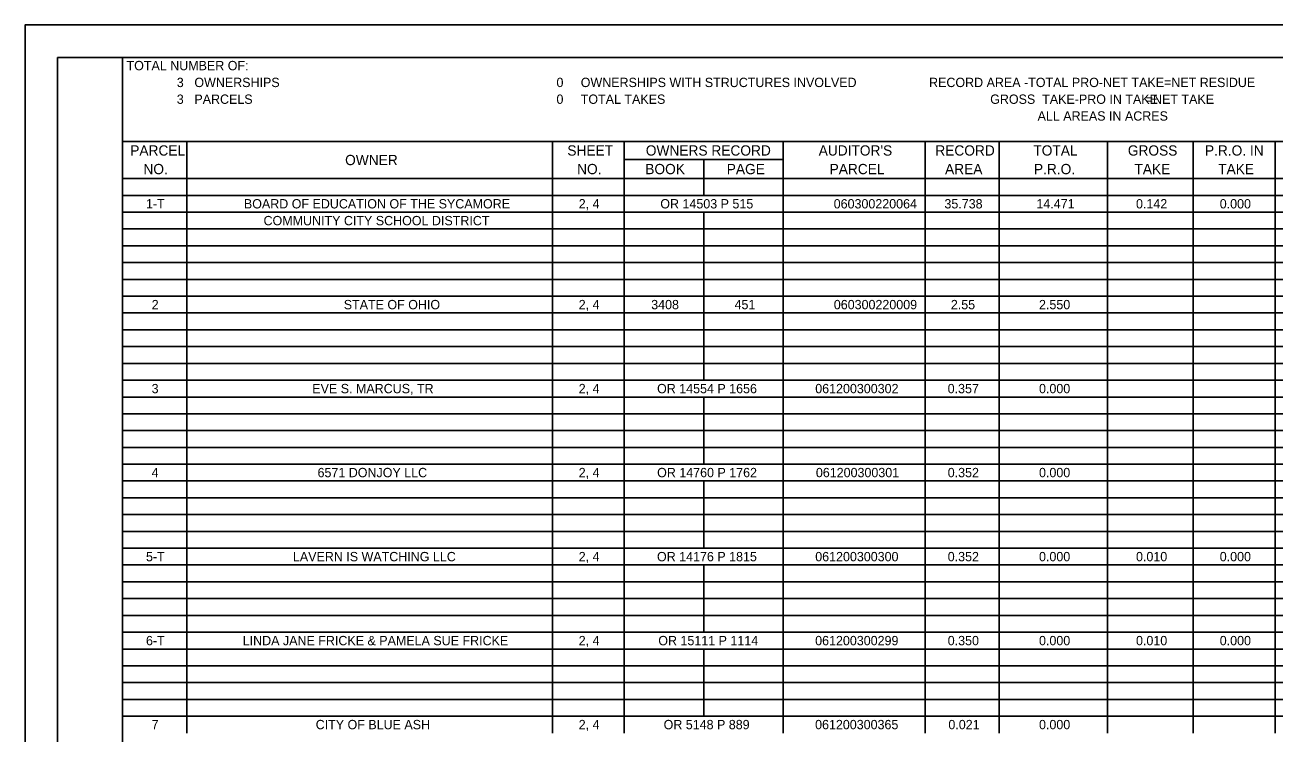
# Model space of a CAD drawing. Extents: x -47.6 to 34, y -0.4 to 22.
# Drawn here: x 0 to 19.23, y 11.11 to 22 of the extents above; entities that cross this region are included whole.
import ezdxf

# ---------------------------------------------------------------- set-up
doc = ezdxf.new("R2010")
doc.units = 0
for name, color, linetype in [('SH_Border', 7, 'Continuous'), ('SH_Cut_Line', 7, 'Continuous'), ('SH_Text', 7, 'Continuous')]:
    doc.layers.add(name, color=color, linetype=linetype)

msp = doc.modelspace()

# ---------------------------------------------------------------- linework, layer by layer
at = {"layer": 'SH_Border'}
for points in [[(0.5, 21.5), (1.5, 21.5), (1.5, 0.5), (0.5, 0.5)], [(1.5, 21.5), (33.5, 21.5), (33.5, 0.5), (1.5, 0.5)]]:
    msp.add_lwpolyline(points, close=True, dxfattribs=at)
at = {"layer": 'SH_Cut_Line'}
msp.add_lwpolyline([(0, 0), (34, 0), (34, 22), (0, 22)], close=True, dxfattribs=at)
at = {"layer": 'SH_Text'}
for p, q in [((1.5, 20.208), (9.218, 20.208)), ((1.5, 20.208), (1.5, 19.931)), ((2.489, 20.208), (2.489, 19.931)), ((8.113, 20.208), (8.113, 19.931)), ((9.218, 20.208), (10.439, 20.208)), ((9.218, 20.208), (9.218, 19.931)), ((10.439, 20.208), (11.66, 20.208)), ((11.66, 20.208), (16.651, 20.208)), ((11.66, 20.208), (11.66, 19.931)), ((13.844, 20.208), (13.844, 19.931)), ((14.984, 20.208), (14.984, 19.931)), ((16.651, 20.208), (17.97, 20.208)), ((16.651, 20.208), (16.651, 19.931)), ((17.97, 20.208), (19.227, 20.208)), ((17.97, 20.208), (17.97, 19.931)), ((19.227, 20.208), (21.392, 20.208)), ((19.227, 20.208), (19.227, 19.931)), ((1.5, 19.931), (1.5, 19.637)), ((2.489, 19.931), (2.489, 19.637)), ((8.113, 19.931), (8.113, 19.637)), ((9.218, 19.931), (10.439, 19.931)), ((9.218, 19.931), (9.218, 19.637)), ((10.439, 19.931), (11.66, 19.931)), ((10.439, 19.931), (10.439, 19.637)), ((11.66, 19.931), (11.66, 19.637)), ((13.844, 19.931), (13.844, 19.637)), ((14.984, 19.931), (14.984, 19.637)), ((16.651, 19.931), (16.651, 19.637)), ((17.97, 19.931), (17.97, 19.637)), ((19.227, 19.931), (19.227, 19.637)), ((1.5, 19.637), (9.218, 19.637)), ((1.5, 19.637), (1.5, 18.862)), ((2.489, 19.637), (2.489, 18.862)), ((8.113, 19.637), (8.113, 18.862)), ((9.218, 19.637), (10.439, 19.637)), ((9.218, 19.637), (9.218, 18.862)), ((10.439, 19.637), (11.66, 19.637)), ((10.439, 19.637), (10.439, 19.379)), ((11.66, 19.637), (16.651, 19.637)), ((11.66, 19.637), (11.66, 18.862)), ((13.844, 19.637), (13.844, 18.862)), ((14.984, 19.637), (14.984, 18.862)), ((16.651, 19.637), (17.97, 19.637)), ((16.651, 19.637), (16.651, 18.862)), ((17.97, 19.637), (19.227, 19.637)), ((17.97, 19.637), (17.97, 18.862)), ((19.227, 19.637), (21.392, 19.637)), ((19.227, 19.637), (19.227, 18.862)), ((1.5, 19.379), (9.218, 19.379)), ((9.218, 19.379), (10.439, 19.379)), ((10.439, 19.379), (11.66, 19.379)), ((11.66, 19.379), (16.651, 19.379)), ((16.651, 19.379), (17.97, 19.379)), ((17.97, 19.379), (19.227, 19.379)), ((19.227, 19.379), (21.392, 19.379)), ((1.5, 19.12), (9.218, 19.12)), ((9.218, 19.12), (10.439, 19.12)), ((10.439, 19.12), (11.66, 19.12)), ((10.439, 19.12), (10.439, 18.862)), ((11.66, 19.12), (16.651, 19.12)), ((16.651, 19.12), (17.97, 19.12)), ((17.97, 19.12), (19.227, 19.12)), ((19.227, 19.12), (21.392, 19.12)), ((1.5, 18.862), (9.218, 18.862)), ((1.5, 18.862), (1.5, 18.087)), ((2.489, 18.862), (2.489, 18.087)), ((8.113, 18.862), (8.113, 18.087)), ((9.218, 18.862), (10.439, 18.862)), ((9.218, 18.862), (9.218, 18.087)), ((10.439, 18.862), (11.66, 18.862)), ((10.439, 18.862), (10.439, 18.087)), ((11.66, 18.862), (16.651, 18.862)), ((11.66, 18.862), (11.66, 18.087)), ((13.844, 18.862), (13.844, 18.087)), ((14.984, 18.862), (14.984, 18.087)), ((16.651, 18.862), (17.97, 18.862)), ((16.651, 18.862), (16.651, 18.087)), ((17.97, 18.862), (19.227, 18.862)), ((17.97, 18.862), (17.97, 18.087)), ((19.227, 18.862), (21.392, 18.862)), ((19.227, 18.862), (19.227, 18.087)), ((1.5, 18.603), (9.218, 18.603)), ((9.218, 18.603), (10.439, 18.603)), ((10.439, 18.603), (11.66, 18.603)), ((11.66, 18.603), (16.651, 18.603)), ((16.651, 18.603), (17.97, 18.603)), ((17.97, 18.603), (19.227, 18.603)), ((19.227, 18.603), (21.392, 18.603)), ((1.5, 18.345), (9.218, 18.345)), ((9.218, 18.345), (10.439, 18.345)), ((10.439, 18.345), (11.66, 18.345)), ((11.66, 18.345), (16.651, 18.345)), ((16.651, 18.345), (17.97, 18.345)), ((17.97, 18.345), (19.227, 18.345)), ((19.227, 18.345), (21.392, 18.345)), ((1.5, 18.087), (9.218, 18.087)), ((1.5, 18.087), (1.5, 17.828)), ((2.489, 18.087), (2.489, 17.828)), ((8.113, 18.087), (8.113, 17.828)), ((9.218, 18.087), (10.439, 18.087)), ((9.218, 18.087), (9.218, 17.828)), ((10.439, 18.087), (11.66, 18.087)), ((10.439, 18.087), (10.439, 17.828)), ((11.66, 18.087), (16.651, 18.087)), ((11.66, 18.087), (11.66, 17.828)), ((13.844, 18.087), (13.844, 17.828)), ((14.984, 18.087), (14.984, 17.828)), ((16.651, 18.087), (17.97, 18.087)), ((16.651, 18.087), (16.651, 17.828)), ((17.97, 18.087), (19.227, 18.087)), ((17.97, 18.087), (17.97, 17.828)), ((19.227, 18.087), (21.392, 18.087)), ((19.227, 18.087), (19.227, 17.828)), ((1.5, 17.828), (9.218, 17.828)), ((1.5, 17.828), (1.5, 17.57)), ((2.489, 17.828), (2.489, 17.57)), ((8.113, 17.828), (8.113, 17.57)), ((9.218, 17.828), (10.439, 17.828)), ((9.218, 17.828), (9.218, 17.57)), ((10.439, 17.828), (11.66, 17.828)), ((10.439, 17.828), (10.439, 17.57)), ((11.66, 17.828), (16.651, 17.828)), ((11.66, 17.828), (11.66, 17.57)), ((13.844, 17.828), (13.844, 17.57)), ((14.984, 17.828), (14.984, 17.57)), ((16.651, 17.828), (17.97, 17.828)), ((16.651, 17.828), (16.651, 17.57)), ((17.97, 17.828), (19.227, 17.828)), ((17.97, 17.828), (17.97, 17.57)), ((19.227, 17.828), (21.392, 17.828)), ((19.227, 17.828), (19.227, 17.57)), ((1.5, 17.57), (9.218, 17.57)), ((1.5, 17.57), (1.5, 17.311)), ((2.489, 17.57), (2.489, 17.311)), ((8.113, 17.57), (8.113, 17.311)), ((9.218, 17.57), (10.439, 17.57)), ((9.218, 17.57), (9.218, 17.311)), ((10.439, 17.57), (11.66, 17.57)), ((10.439, 17.57), (10.439, 17.311)), ((11.66, 17.57), (16.651, 17.57)), ((11.66, 17.57), (11.66, 17.311)), ((13.844, 17.57), (13.844, 17.311)), ((14.984, 17.57), (14.984, 17.311)), ((16.651, 17.57), (17.97, 17.57)), ((16.651, 17.57), (16.651, 17.311)), ((17.97, 17.57), (19.227, 17.57)), ((17.97, 17.57), (17.97, 17.311)), ((19.227, 17.57), (21.392, 17.57)), ((19.227, 17.57), (19.227, 17.311)), ((1.5, 17.311), (9.218, 17.311)), ((1.5, 17.311), (1.5, 17.053)), ((2.489, 17.311), (2.489, 17.053)), ((8.113, 17.311), (8.113, 17.053)), ((9.218, 17.311), (10.439, 17.311)), ((9.218, 17.311), (9.218, 17.053)), ((10.439, 17.311), (11.66, 17.311)), ((10.439, 17.311), (10.439, 17.053)), ((11.66, 17.311), (16.651, 17.311)), ((11.66, 17.311), (11.66, 17.053)), ((13.844, 17.311), (13.844, 17.053)), ((14.984, 17.311), (14.984, 17.053)), ((16.651, 17.311), (17.97, 17.311)), ((16.651, 17.311), (16.651, 17.053)), ((17.97, 17.311), (19.227, 17.311)), ((17.97, 17.311), (17.97, 17.053)), ((19.227, 17.311), (21.392, 17.311)), ((19.227, 17.311), (19.227, 17.053)), ((1.5, 17.053), (9.218, 17.053)), ((1.5, 17.053), (1.5, 16.794)), ((2.489, 17.053), (2.489, 16.794)), ((8.113, 17.053), (8.113, 16.794)), ((9.218, 17.053), (10.439, 17.053)), ((9.218, 17.053), (9.218, 16.794)), ((10.439, 17.053), (11.66, 17.053)), ((10.439, 17.053), (10.439, 16.794)), ((11.66, 17.053), (16.651, 17.053)), ((11.66, 17.053), (11.66, 16.794)), ((13.844, 17.053), (13.844, 16.794)), ((14.984, 17.053), (14.984, 16.794)), ((16.651, 17.053), (17.97, 17.053)), ((16.651, 17.053), (16.651, 16.794)), ((17.97, 17.053), (19.227, 17.053)), ((17.97, 17.053), (17.97, 16.794)), ((19.227, 17.053), (21.392, 17.053)), ((19.227, 17.053), (19.227, 16.794)), ((1.5, 16.794), (9.218, 16.794)), ((1.5, 16.794), (1.5, 16.277)), ((2.489, 16.794), (2.489, 16.277)), ((8.113, 16.794), (8.113, 16.277)), ((9.218, 16.794), (10.439, 16.794)), ((9.218, 16.794), (9.218, 16.277)), ((10.439, 16.794), (11.66, 16.794)), ((10.439, 16.794), (10.439, 16.536)), ((11.66, 16.794), (16.651, 16.794)), ((11.66, 16.794), (11.66, 16.277)), ((13.844, 16.794), (13.844, 16.277)), ((14.984, 16.794), (14.984, 16.277)), ((16.651, 16.794), (17.97, 16.794)), ((16.651, 16.794), (16.651, 16.277)), ((17.97, 16.794), (19.227, 16.794)), ((17.97, 16.794), (17.97, 16.277)), ((19.227, 16.794), (21.392, 16.794)), ((19.227, 16.794), (19.227, 16.277)), ((1.5, 16.536), (9.218, 16.536)), ((9.218, 16.536), (10.439, 16.536)), ((10.439, 16.536), (11.66, 16.536)), ((11.66, 16.536), (16.651, 16.536)), ((16.651, 16.536), (17.97, 16.536)), ((17.97, 16.536), (19.227, 16.536)), ((19.227, 16.536), (21.392, 16.536)), ((1.5, 16.277), (9.218, 16.277)), ((1.5, 16.277), (1.5, 15.243)), ((2.489, 16.277), (2.489, 15.243)), ((8.113, 16.277), (8.113, 15.243)), ((9.218, 16.277), (10.439, 16.277)), ((9.218, 16.277), (9.218, 15.243)), ((10.439, 16.277), (11.66, 16.277)), ((10.439, 16.277), (10.439, 15.243)), ((11.66, 16.277), (16.651, 16.277)), ((11.66, 16.277), (11.66, 15.243)), ((13.844, 16.277), (13.844, 15.243)), ((14.984, 16.277), (14.984, 15.243)), ((16.651, 16.277), (17.97, 16.277)), ((16.651, 16.277), (16.651, 15.243)), ((17.97, 16.277), (19.227, 16.277)), ((17.97, 16.277), (17.97, 15.243)), ((19.227, 16.277), (21.392, 16.277)), ((19.227, 16.277), (19.227, 15.243)), ((1.5, 16.019), (9.218, 16.019)), ((9.218, 16.019), (10.439, 16.019)), ((10.439, 16.019), (11.66, 16.019)), ((11.66, 16.019), (16.651, 16.019)), ((16.651, 16.019), (17.97, 16.019)), ((17.97, 16.019), (19.227, 16.019)), ((19.227, 16.019), (21.392, 16.019)), ((1.5, 15.76), (9.218, 15.76)), ((9.218, 15.76), (10.439, 15.76)), ((10.439, 15.76), (11.66, 15.76)), ((11.66, 15.76), (16.651, 15.76)), ((16.651, 15.76), (17.97, 15.76)), ((17.97, 15.76), (19.227, 15.76)), ((19.227, 15.76), (21.392, 15.76)), ((1.5, 15.502), (9.218, 15.502)), ((9.218, 15.502), (10.439, 15.502)), ((10.439, 15.502), (11.66, 15.502)), ((11.66, 15.502), (16.651, 15.502)), ((16.651, 15.502), (17.97, 15.502)), ((17.97, 15.502), (19.227, 15.502)), ((19.227, 15.502), (21.392, 15.502)), ((1.5, 15.243), (9.218, 15.243)), ((1.5, 15.243), (1.5, 13.434)), ((2.489, 15.243), (2.489, 13.434)), ((8.113, 15.243), (8.113, 13.434)), ((9.218, 15.243), (10.439, 15.243)), ((9.218, 15.243), (9.218, 13.434)), ((10.439, 15.243), (11.66, 15.243)), ((11.66, 15.243), (16.651, 15.243)), ((11.66, 15.243), (11.66, 13.434)), ((13.844, 15.243), (13.844, 13.434)), ((14.984, 15.243), (14.984, 13.434)), ((16.651, 15.243), (17.97, 15.243)), ((16.651, 15.243), (16.651, 13.434)), ((17.97, 15.243), (19.227, 15.243)), ((17.97, 15.243), (17.97, 13.434)), ((19.227, 15.243), (21.392, 15.243)), ((19.227, 15.243), (19.227, 13.434)), ((1.5, 14.985), (9.218, 14.985)), ((9.218, 14.985), (10.439, 14.985)), ((10.439, 14.985), (11.66, 14.985)), ((10.439, 14.985), (10.439, 13.951)), ((11.66, 14.985), (16.651, 14.985)), ((16.651, 14.985), (17.97, 14.985)), ((17.97, 14.985), (19.227, 14.985)), ((19.227, 14.985), (21.392, 14.985)), ((1.5, 14.727), (9.218, 14.727)), ((9.218, 14.727), (10.439, 14.727)), ((10.439, 14.727), (11.66, 14.727)), ((11.66, 14.727), (16.651, 14.727)), ((16.651, 14.727), (17.97, 14.727)), ((17.97, 14.727), (19.227, 14.727)), ((19.227, 14.727), (21.392, 14.727)), ((1.5, 14.468), (9.218, 14.468)), ((9.218, 14.468), (10.439, 14.468)), ((10.439, 14.468), (11.66, 14.468)), ((11.66, 14.468), (16.651, 14.468)), ((16.651, 14.468), (17.97, 14.468)), ((17.97, 14.468), (19.227, 14.468)), ((19.227, 14.468), (21.392, 14.468)), ((1.5, 14.21), (9.218, 14.21)), ((9.218, 14.21), (10.439, 14.21)), ((10.439, 14.21), (11.66, 14.21)), ((11.66, 14.21), (16.651, 14.21)), ((16.651, 14.21), (17.97, 14.21)), ((17.97, 14.21), (19.227, 14.21)), ((19.227, 14.21), (21.392, 14.21)), ((1.5, 13.951), (9.218, 13.951)), ((9.218, 13.951), (10.439, 13.951)), ((10.439, 13.951), (11.66, 13.951)), ((11.66, 13.951), (16.651, 13.951)), ((16.651, 13.951), (17.97, 13.951)), ((17.97, 13.951), (19.227, 13.951)), ((19.227, 13.951), (21.392, 13.951)), ((1.5, 13.693), (9.218, 13.693)), ((9.218, 13.693), (10.439, 13.693)), ((10.439, 13.693), (11.66, 13.693)), ((10.439, 13.693), (10.439, 13.434)), ((11.66, 13.693), (16.651, 13.693)), ((16.651, 13.693), (17.97, 13.693)), ((17.97, 13.693), (19.227, 13.693)), ((19.227, 13.693), (21.392, 13.693)), ((1.5, 13.434), (9.218, 13.434)), ((1.5, 13.434), (1.5, 12.917)), ((2.489, 13.434), (2.489, 12.917)), ((8.113, 13.434), (8.113, 12.917)), ((9.218, 13.434), (10.439, 13.434)), ((9.218, 13.434), (9.218, 12.917)), ((10.439, 13.434), (11.66, 13.434)), ((10.439, 13.434), (10.439, 12.917)), ((11.66, 13.434), (16.651, 13.434)), ((11.66, 13.434), (11.66, 12.917)), ((13.844, 13.434), (13.844, 12.917)), ((14.984, 13.434), (14.984, 12.917)), ((16.651, 13.434), (17.97, 13.434)), ((16.651, 13.434), (16.651, 12.917)), ((17.97, 13.434), (19.227, 13.434)), ((17.97, 13.434), (17.97, 12.917)), ((19.227, 13.434), (21.392, 13.434)), ((19.227, 13.434), (19.227, 12.917)), ((1.5, 13.176), (9.218, 13.176)), ((9.218, 13.176), (10.439, 13.176)), ((10.439, 13.176), (11.66, 13.176)), ((11.66, 13.176), (16.651, 13.176)), ((16.651, 13.176), (17.97, 13.176)), ((17.97, 13.176), (19.227, 13.176)), ((19.227, 13.176), (21.392, 13.176)), ((1.5, 12.917), (9.218, 12.917)), ((1.5, 12.917), (1.5, 12.4)), ((2.489, 12.917), (2.489, 12.4)), ((8.113, 12.917), (8.113, 12.4)), ((9.218, 12.917), (10.439, 12.917)), ((9.218, 12.917), (9.218, 12.4)), ((10.439, 12.917), (11.66, 12.917)), ((10.439, 12.917), (10.439, 12.659)), ((11.66, 12.917), (16.651, 12.917)), ((11.66, 12.917), (11.66, 12.4)), ((13.844, 12.917), (13.844, 12.4)), ((14.984, 12.917), (14.984, 12.4)), ((16.651, 12.917), (17.97, 12.917)), ((16.651, 12.917), (16.651, 12.4)), ((17.97, 12.917), (19.227, 12.917)), ((17.97, 12.917), (17.97, 12.4)), ((19.227, 12.917), (21.392, 12.917)), ((19.227, 12.917), (19.227, 12.4)), ((1.5, 12.659), (9.218, 12.659)), ((9.218, 12.659), (10.439, 12.659)), ((10.439, 12.659), (11.66, 12.659)), ((11.66, 12.659), (16.651, 12.659)), ((16.651, 12.659), (17.97, 12.659)), ((17.97, 12.659), (19.227, 12.659)), ((19.227, 12.659), (21.392, 12.659)), ((1.5, 12.4), (9.218, 12.4)), ((1.5, 12.4), (1.5, 11.625)), ((2.489, 12.4), (2.489, 11.625)), ((8.113, 12.4), (8.113, 11.625)), ((9.218, 12.4), (10.439, 12.4)), ((9.218, 12.4), (9.218, 11.625)), ((10.439, 12.4), (11.66, 12.4)), ((10.439, 12.4), (10.439, 11.625)), ((11.66, 12.4), (16.651, 12.4)), ((11.66, 12.4), (11.66, 11.625)), ((13.844, 12.4), (13.844, 11.625)), ((14.984, 12.4), (14.984, 11.625)), ((16.651, 12.4), (17.97, 12.4)), ((16.651, 12.4), (16.651, 11.625)), ((17.97, 12.4), (19.227, 12.4)), ((17.97, 12.4), (17.97, 11.625)), ((19.227, 12.4), (21.392, 12.4)), ((19.227, 12.4), (19.227, 11.625)), ((1.5, 12.142), (9.218, 12.142)), ((9.218, 12.142), (10.439, 12.142)), ((10.439, 12.142), (11.66, 12.142)), ((11.66, 12.142), (16.651, 12.142)), ((16.651, 12.142), (17.97, 12.142)), ((17.97, 12.142), (19.227, 12.142)), ((19.227, 12.142), (21.392, 12.142)), ((1.5, 11.884), (9.218, 11.884)), ((9.218, 11.884), (10.439, 11.884)), ((10.439, 11.884), (11.66, 11.884)), ((11.66, 11.884), (16.651, 11.884)), ((16.651, 11.884), (17.97, 11.884)), ((17.97, 11.884), (19.227, 11.884)), ((19.227, 11.884), (21.392, 11.884)), ((1.5, 11.625), (9.218, 11.625)), ((1.5, 11.625), (1.5, 11.108)), ((2.489, 11.625), (2.489, 11.108)), ((8.113, 11.625), (8.113, 11.108)), ((9.218, 11.625), (10.439, 11.625)), ((9.218, 11.625), (9.218, 11.108)), ((10.439, 11.625), (11.66, 11.625)), ((10.439, 11.625), (10.439, 11.367)), ((11.66, 11.625), (16.651, 11.625)), ((11.66, 11.625), (11.66, 11.108)), ((13.844, 11.625), (13.844, 11.108)), ((14.984, 11.625), (14.984, 11.108)), ((16.651, 11.625), (17.97, 11.625)), ((16.651, 11.625), (16.651, 11.108)), ((17.97, 11.625), (19.227, 11.625)), ((17.97, 11.625), (17.97, 11.108)), ((19.227, 11.625), (21.392, 11.625)), ((19.227, 11.625), (19.227, 11.108)), ((1.5, 11.367), (9.218, 11.367)), ((9.218, 11.367), (10.439, 11.367)), ((10.439, 11.367), (11.66, 11.367)), ((11.66, 11.367), (16.651, 11.367)), ((16.651, 11.367), (17.97, 11.367)), ((17.97, 11.367), (19.227, 11.367)), ((19.227, 11.367), (21.392, 11.367))]:
    msp.add_line(p, q, dxfattribs=at)

# ---------------------------------------------------------------- texts
for s, height, p in [('TOTAL NUMBER OF:', 0.14349, (1.562, 21.304)), ('3', 0.143, (2.335, 21.045)), (' OWNERSHIPS', 0.14349, (2.552, 21.045)), ('0     OWNERSHIPS WITH STRUCTURES INVOLVED', 0.14349, (8.175, 21.045)), ('RECORD AREA -TOTAL PRO-NET TAKE=NET RESIDUE', 0.14349, (13.906, 21.045)), ('3', 0.143, (2.335, 20.787)), (' PARCELS', 0.1435, (2.552, 20.787)), ('0     TOTAL TAKES', 0.14349, (8.175, 20.787)), ('GROSS  TAKE-PRO IN TAKE', 0.14349, (14.846, 20.787)), ('=NET TAKE', 0.1435, (17.239, 20.787)), ('ALL AREAS IN ACRES', 0.14349, (15.575, 20.529)), ('PARCEL', 0.1578, (1.619, 19.991)), ('OWNER', 0.1578, (4.924, 19.844)), ('SHEET', 0.1578, (8.342, 19.991)), ('OWNERS RECORD', 0.15784, (9.549, 19.991)), ("AUDITOR'S", 0.1578, (12.208, 19.991)), ('RECORD', 0.1578, (14.002, 19.991)), ('TOTAL', 0.1578, (15.51, 19.991)), ('GROSS', 0.1578, (16.963, 19.991)), ('P.R.O. IN', 0.1578, (18.149, 19.991)), ('NO.', 0.1578, (1.821, 19.705)), ('NO.', 0.1578, (8.492, 19.705)), ('BOOK', 0.1578, (9.541, 19.705)), ('PAGE', 0.1578, (10.794, 19.705)), ('PARCEL', 0.1578, (12.376, 19.705)), ('AREA', 0.1578, (14.152, 19.705)), ('P.R.O.', 0.1578, (15.519, 19.705)), ('TAKE', 0.1578, (17.065, 19.705)), ('TAKE', 0.1578, (18.353, 19.705)), ('1-T', 0.1435, (1.861, 19.178)), ('BOARD OF EDUCATION OF THE SYCAMORE', 0.14349, (3.367, 19.178)), ('2, 4', 0.1435, (8.517, 19.178)), ('OR 14503 P 515', 0.14349, (9.772, 19.178)), ('060300220064', 0.14349, (12.439, 19.178)), ('35.738', 0.1435, (14.142, 19.178)), ('14.471', 0.1435, (15.557, 19.178)), ('0.142', 0.1435, (17.089, 19.178)), ('0.000', 0.1435, (18.377, 19.178)), ('COMMUNITY CITY SCHOOL DISTRICT', 0.14349, (3.669, 18.919)), ('2', 0.143, (1.949, 17.627)), ('STATE OF OHIO', 0.14349, (4.903, 17.627)), ('2, 4', 0.1435, (8.517, 17.627)), ('3408', 0.1435, (9.632, 17.627)), ('451', 0.1435, (10.914, 17.627)), ('060300220009', 0.14349, (12.441, 17.627)), ('2.55', 0.1435, (14.241, 17.627)), ('2.550', 0.1435, (15.597, 17.627)), ('3', 0.143, (1.948, 16.335)), ('EVE S. MARCUS, TR', 0.14349, (4.419, 16.335)), ('2, 4', 0.1435, (8.517, 16.335)), ('OR 14554 P 1656', 0.14349, (9.722, 16.335)), ('061200300302', 0.14349, (12.155, 16.335)), ('0.357', 0.1435, (14.192, 16.335)), ('0.000', 0.1435, (15.597, 16.335)), ('4', 0.143, (1.947, 15.043)), ('6571 DONJOY LLC', 0.14349, (4.5, 15.043)), ('2, 4', 0.1435, (8.517, 15.043)), ('OR 14760 P 1762', 0.14349, (9.723, 15.043)), ('061200300301', 0.14349, (12.165, 15.043)), ('0.352', 0.1435, (14.193, 15.043)), ('0.000', 0.1435, (15.597, 15.043)), ('5-T', 0.1435, (1.861, 13.75)), ('LAVERN IS WATCHING LLC', 0.14349, (4.121, 13.75)), ('2, 4', 0.1435, (8.517, 13.75)), ('OR 14176 P 1815', 0.14349, (9.721, 13.75)), ('061200300300', 0.14349, (12.155, 13.75)), ('0.352', 0.1435, (14.193, 13.75)), ('0.000', 0.1435, (15.597, 13.75)), ('0.010', 0.1435, (17.089, 13.75)), ('0.000', 0.1435, (18.377, 13.75)), ('6-T', 0.1435, (1.861, 12.458)), ('LINDA JANE FRICKE & PAMELA SUE FRICKE', 0.14349, (3.349, 12.458)), ('2, 4', 0.1435, (8.517, 12.458)), ('OR 15111 P 1114', 0.14349, (9.741, 12.458)), ('061200300299', 0.14349, (12.154, 12.458)), ('0.350', 0.1435, (14.193, 12.458)), ('0.000', 0.1435, (15.597, 12.458)), ('0.010', 0.1435, (17.089, 12.458)), ('0.000', 0.1435, (18.377, 12.458)), ('7', 0.143, (1.948, 11.166)), ('CITY OF BLUE ASH', 0.14349, (4.471, 11.166)), ('2, 4', 0.1435, (8.517, 11.166)), ('OR 5148 P 889', 0.14349, (9.823, 11.166)), ('061200300365', 0.14349, (12.153, 11.166)), ('0.021', 0.1435, (14.203, 11.166)), ('0.000', 0.1435, (15.597, 11.166))]:
    msp.add_text(s, height=height, dxfattribs=at).set_placement(p)

doc.saveas('drawing.dxf')
